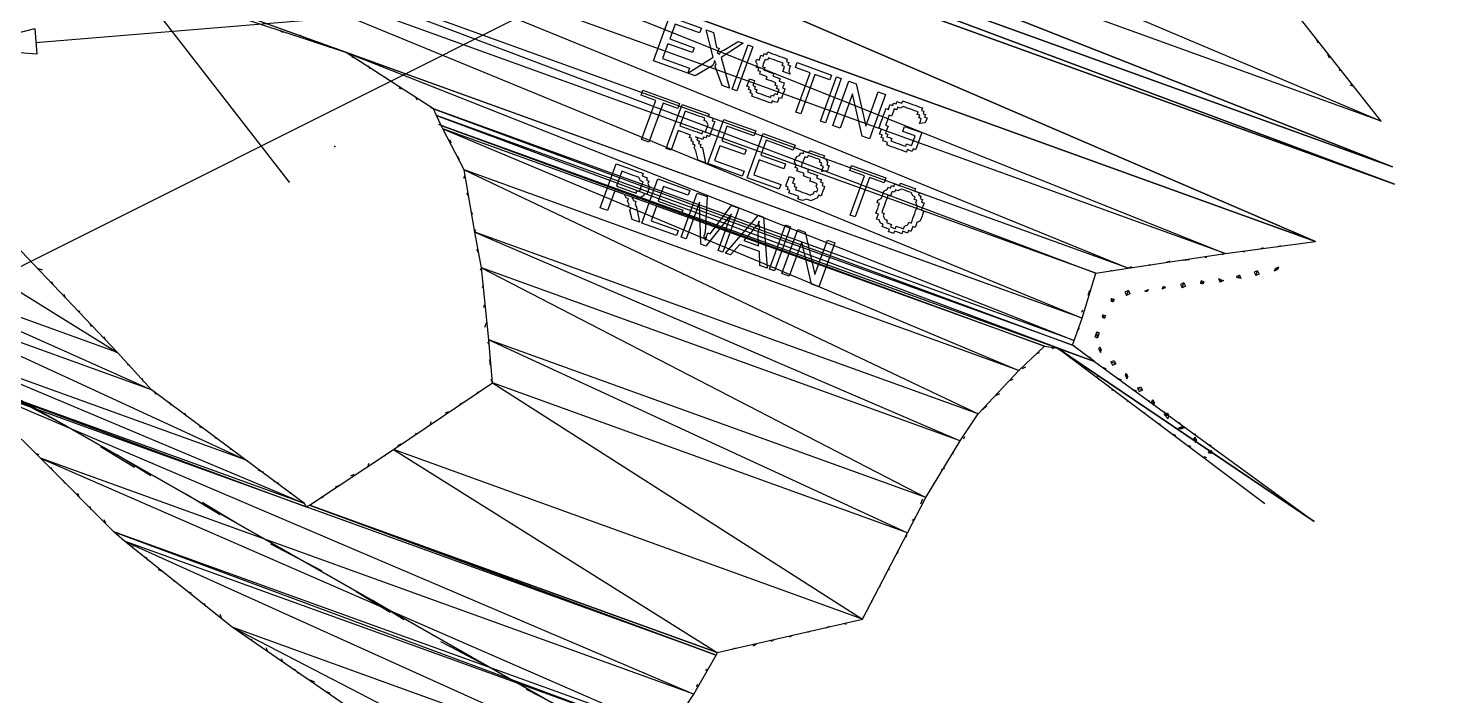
# Model space of a CAD drawing. Header units: feet. Extents: x 2484883 to 2491360, y 414166 to 419420.
# Drawn here: x 2488618 to 2489227, y 414949 to 415239 of the extents above; entities that cross this region are included whole.
import ezdxf

# ---------------------------------------------------------------- set-up
doc = ezdxf.new("R2010")
doc.units = ezdxf.units.FT
for name, color, linetype in [('SANITARY_ALIGN', 1, 'Continuous'), ('SANITARY_OFFSET', 6, 'Continuous'), ('SITE_BASE', 8, 'Continuous'), ('WETLAND_EXPANSION', 1, 'Continuous'), ('WETLANDS', 5, 'Continuous')]:
    doc.layers.add(name, color=color, linetype=linetype)

msp = doc.modelspace()

# ---------------------------------------------------------------- linework, layer by layer
at = {"layer": 'SANITARY_ALIGN'}
msp.add_lwpolyline([(2488731.57, 415172.23), (2488612.21, 415326.01), (2488522.51, 415693.97), (2488600.4, 415850.52), (2488700.7, 416052.09), (2488982.73, 416232.99), (2489221, 416281.1), (2489387.17, 416420.77), (2489460.45, 416574.9), (2489463.61, 416788.53), (2489660.63, 416805.28), (2489897.11, 416805.23)], dxfattribs=at)
msp.add_point((2488731.57, 415172.23, 825.13), dxfattribs=at)
at = {"layer": 'SANITARY_OFFSET'}
msp.add_point((2488751.32, 415187.55), dxfattribs=at)
at = {"layer": 'SITE_BASE'}
for p, q in [((2488729.05, 415237.02), (2488727.99, 415237.41)), ((2488737.95, 415235.01), (2488735.82, 415235.78)), ((2489176.59, 415233.98), (2489177.27, 415232.53)), ((2488745.39, 415232.32), (2488744.33, 415232.7)), ((2488752.84, 415229.62), (2488751.78, 415230.01)), ((2489181.43, 415227.41), (2489182.11, 415225.97)), ((2488759.9, 415225.87), (2488758.84, 415226.25)), ((2488766.58, 415221.05), (2488765.9, 415222.5)), ((2488773.64, 415217.29), (2488772.58, 415217.68)), ((2489186.27, 415220.85), (2489187.34, 415220.47)), ((2488780.32, 415212.47), (2488779.25, 415212.86)), ((2488786.99, 415207.65), (2488786.31, 415209.1)), ((2489191.12, 415214.29), (2489192.18, 415213.9)), ((2488794.06, 415203.9), (2488792.99, 415204.28)), ((2488797.45, 415196.66), (2488796.39, 415197.04)), ((2488801.91, 415189.03), (2488801.23, 415190.48)), ((2488805.31, 415181.79), (2488804.63, 415183.24)), ((2488807.25, 415173.87), (2488807.64, 415174.93)), ((2488809.2, 415165.95), (2488808.52, 415167.39)), ((2488811.15, 415158.03), (2488810.47, 415159.47)), ((2488812.03, 415150.49), (2488812.42, 415151.55)), ((2488813.59, 415141.51), (2488812.91, 415142.95)), ((2489145.64, 415141.73), (2489144.57, 415142.11)), ((2489153.56, 415143.68), (2489152.11, 415143)), ((2489161.09, 415144.56), (2489159.65, 415143.88)), ((2489105.06, 415135.95), (2489104, 415136.34)), ((2489112.98, 415137.9), (2489111.53, 415137.22)), ((2489121.58, 415138.4), (2489119.07, 415138.1)), ((2489129.12, 415139.28), (2489128.05, 415139.67)), ((2489137.04, 415141.23), (2489135.59, 415140.55)), ((2488622.36, 415134.87), (2488624.49, 415134.1)), ((2488814.48, 415133.97), (2488814.86, 415135.03)), ((2489081, 415132.62), (2489080.62, 415131.56)), ((2489088.54, 415133.51), (2489087.48, 415133.89)), ((2489096.46, 415135.45), (2489095.01, 415134.77)), ((2488628.65, 415128.99), (2488629.33, 415127.54)), ((2488815.36, 415126.43), (2488815.75, 415127.5)), ((2489078.31, 415125.18), (2489077.54, 415123.05)), ((2488633.88, 415123.49), (2488634.56, 415122.04)), ((2488815.86, 415117.83), (2488816.24, 415118.9)), ((2488639.79, 415116.54), (2488640.85, 415116.16)), ((2489075.24, 415116.67), (2489074.85, 415115.6)), ((2488645.02, 415111.05), (2488645.7, 415109.6)), ((2488816.36, 415109.23), (2488817.13, 415111.36)), ((2489073.61, 415108.84), (2489073.22, 415107.77)), ((2488651.31, 415105.16), (2488651.99, 415103.71)), ((2488818.31, 415101.31), (2488817.63, 415102.76)), ((2489063.38, 415100.51), (2489061.93, 415099.83)), ((2489070.91, 415101.39), (2489071.98, 415101.01)), ((2488656.15, 415098.6), (2488657.22, 415098.21)), ((2488818.81, 415092.71), (2488818.51, 415095.23)), ((2489056.52, 415098.17), (2489055.07, 415097.5)), ((2489070.06, 415095.69), (2489069.38, 415097.14)), ((2489077.59, 415096.57), (2489078.66, 415096.19)), ((2488661.38, 415093.1), (2488662.45, 415092.72)), ((2489050.64, 415091.88), (2489049.19, 415091.2)), ((2489076.73, 415090.87), (2489074.99, 415092.7)), ((2489082.35, 415086.43), (2489081.67, 415087.88)), ((2489084.27, 415091.75), (2489085.33, 415091.37)), ((2489089.88, 415087.32), (2489092.01, 415086.55)), ((2488667.67, 415087.22), (2488668.35, 415085.77)), ((2488672.9, 415081.72), (2488673.58, 415080.27)), ((2488813.13, 415080.33), (2488813.51, 415081.4)), ((2488819.69, 415085.18), (2488819.01, 415086.63)), ((2489045.14, 415086.65), (2489043.69, 415085.97)), ((2489089.02, 415081.61), (2489087.96, 415082)), ((2489096.56, 415082.5), (2489098.69, 415081.73)), ((2488612.7, 415078.23), (2488627.89, 415070.33)), ((2488679.58, 415076.9), (2488680.26, 415075.45)), ((2488805.5, 415075.87), (2488806.95, 415076.55)), ((2489033.76, 415075.13), (2489031.93, 415073.39)), ((2489039.26, 415080.36), (2489037.81, 415079.68)), ((2489095.7, 415076.79), (2489094.64, 415077.18)), ((2489103.24, 415077.68), (2489104.3, 415077.29)), ((2488634.95, 415066.57), (2488619.77, 415074.47)), ((2488686.26, 415072.08), (2488686.94, 415070.63)), ((2488799.32, 415072.09), (2488800.77, 415072.77)), ((2489102.38, 415071.97), (2489101.31, 415072.36)), ((2489109.91, 415072.86), (2489110.98, 415072.47)), ((2488692.55, 415066.2), (2488693.61, 415065.81)), ((2488786.2, 415062.41), (2488786.58, 415063.47)), ((2488792.76, 415067.25), (2488793.14, 415068.31)), ((2489027.87, 415068.84), (2489027.49, 415067.78)), ((2489109.05, 415067.15), (2489107.99, 415067.54)), ((2489116.59, 415068.04), (2489117.65, 415067.65)), ((2489123.27, 415063.22), (2489124.33, 415062.83)), ((2488649.75, 415057.61), (2488664.56, 415048.65)), ((2488699.23, 415061.38), (2488700.29, 415060.99)), ((2488778.57, 415057.95), (2488780.02, 415058.63)), ((2489024.12, 415061.78), (2489023.73, 415060.72)), ((2489115.73, 415062.33), (2489114.67, 415062.72)), ((2489122.41, 415057.51), (2489121.34, 415057.9)), ((2489129.94, 415058.4), (2489131.01, 415058.01)), ((2488623.19, 415053.99), (2488622.12, 415054.37)), ((2488671.62, 415044.9), (2488656.82, 415053.86)), ((2488705.9, 415056.56), (2488706.97, 415056.17)), ((2488712.58, 415051.74), (2488713.64, 415051.35)), ((2488772.01, 415053.1), (2488773.46, 415053.78)), ((2489019.3, 415055.1), (2489018.91, 415054.04)), ((2489129.08, 415052.7), (2489128.02, 415053.08)), ((2488629.09, 415047.04), (2488628.41, 415048.49)), ((2488718.19, 415047.3), (2488720.32, 415046.53)), ((2488758.2, 415044.86), (2488759.65, 415045.54)), ((2488765.83, 415049.32), (2488766.22, 415050.39)), ((2489015.54, 415048.04), (2489014.09, 415047.36)), ((2488634.32, 415041.54), (2488633.64, 415042.99)), ((2488724.87, 415042.48), (2488727, 415041.71)), ((2488751.64, 415040.02), (2488753.09, 415040.7)), ((2489010.72, 415041.36), (2489010.34, 415040.3)), ((2488640.61, 415035.66), (2488639.94, 415037.11)), ((2488686.8, 415037), (2488701.61, 415028.04)), ((2488708.67, 415024.29), (2488693.87, 415033.25)), ((2488731.55, 415037.66), (2488732.61, 415037.28)), ((2488738.22, 415032.84), (2488738.9, 415031.4)), ((2488745.08, 415035.18), (2488746.53, 415035.85)), ((2489005.9, 415034.69), (2489005.13, 415032.56)), ((2488645.84, 415030.16), (2488645.16, 415031.61)), ((2488652.14, 415024.28), (2488651.46, 415025.73)), ((2489002.83, 415026.18), (2489001.38, 415025.5)), ((2488657.36, 415018.78), (2488656.68, 415020.23)), ((2488664.04, 415013.96), (2488662.98, 415014.34)), ((2488723.47, 415015.33), (2488738.66, 415007.43)), ((2488999.07, 415019.12), (2488998.69, 415018.05)), ((2488670.33, 415008.08), (2488669.65, 415009.53)), ((2488745.72, 415003.67), (2488730.53, 415011.57)), ((2488995.32, 415012.06), (2488994.93, 415010.99)), ((2488677.01, 415003.26), (2488674.88, 415004.03)), ((2488991.56, 415004.99), (2488991.18, 415003.93)), ((2488682.62, 414998.82), (2488681.56, 414999.21)), ((2488987.8, 414997.93), (2488987.42, 414996.87)), ((2488689.3, 414994), (2488688.24, 414994.39)), ((2488760.52, 414994.71), (2488775.32, 414985.75)), ((2488781.32, 414982.38), (2488767.58, 414990.96)), ((2488984.05, 414990.87), (2488983.66, 414989.81)), ((2488695.59, 414988.12), (2488694.91, 414989.57)), ((2488702.27, 414983.3), (2488701.59, 414984.75)), ((2488708.95, 414978.48), (2488707.88, 414978.86)), ((2488965.51, 414979.53), (2488964.07, 414978.85)), ((2488973.05, 414980.41), (2488971.99, 414980.8)), ((2488980.29, 414983.81), (2488979.91, 414982.75)), ((2488715.62, 414973.66), (2488714.56, 414974.04)), ((2488797.18, 414973.04), (2488812.37, 414965.14)), ((2488933.83, 414971.74), (2488932.38, 414971.06)), ((2488941.75, 414973.69), (2488940.3, 414973.01)), ((2488949.67, 414975.64), (2488948.22, 414974.96)), ((2488957.59, 414977.58), (2488956.15, 414976.9)), ((2488722.3, 414968.84), (2488721.62, 414970.29)), ((2488818.37, 414961.77), (2488804.25, 414969.28)), ((2488916.93, 414968.23), (2488916.54, 414967.17)), ((2488924.85, 414970.18), (2488923.4, 414969.5)), ((2488728.98, 414964.02), (2488728.3, 414965.47)), ((2488735.65, 414959.2), (2488733.91, 414961.03)), ((2488913.17, 414961.17), (2488911.72, 414960.49)), ((2488742.71, 414955.45), (2488740.59, 414956.21)), ((2488908.35, 414954.49), (2488907.97, 414953.43)), ((2488749.39, 414950.63), (2488747.26, 414951.4)), ((2488834.23, 414952.42), (2488849.42, 414944.53))]:
    msp.add_line(p, q, dxfattribs=at)
for points in [[(2488621.6, 415232.57), (2488846.06, 415251.25), (2488569.93, 415112.94)], [(2488889.4, 415224.75), (2488896.32, 415243.9), (2488910.15, 415238.9), (2488909.38, 415236.77), (2488898.74, 415240.62), (2488896.43, 415234.24), (2488907.07, 415230.39), (2488906.3, 415228.26), (2488895.67, 415232.11), (2488893.36, 415225.73), (2488905.06, 415221.5), (2488904.29, 415219.37), (2488889.4, 415224.75)], [(2488622.19, 415227.55), (2488588.27, 415230.19), (2488621.4, 415238.66), (2488622.19, 415227.55)], [(2488904.29, 415219.37), (2488915.2, 415226.25), (2488912.28, 415238.13), (2488915.47, 415236.98), (2488916.74, 415230.5), (2488917.8, 415230.12), (2488917.41, 415229.06), (2488917.03, 415227.99), (2488918.09, 415227.61), (2488918.48, 415228.67), (2488919.93, 415229.35), (2488926.1, 415233.13), (2488928.23, 415232.36), (2488918.77, 415226.16), (2488922.37, 415212.83), (2488919.18, 415213.98), (2488916.17, 415222.29), (2488916.56, 415223.35), (2488915.88, 415224.8), (2488915.49, 415223.74), (2488915.11, 415222.67), (2488907.48, 415218.21), (2488904.29, 415219.37)], [(2488923.44, 415212.45), (2488930.36, 415231.59), (2488932.49, 415230.82), (2488925.56, 415211.68), (2488923.44, 415212.45)], [(2488931.06, 415216.9), (2488933.19, 415216.14), (2488932.81, 415215.07), (2488932.42, 415214.01), (2488933.48, 415213.62), (2488933.1, 415212.56), (2488934.16, 415212.17), (2488933.78, 415211.11), (2488934.84, 415210.73), (2488935.91, 415210.34), (2488936.97, 415209.96), (2488938.03, 415209.57), (2488939.1, 415209.19), (2488940.16, 415208.8), (2488940.55, 415209.87), (2488941.61, 415209.48), (2488941.99, 415210.55), (2488943.06, 415210.16), (2488943.44, 415211.23), (2488943.83, 415212.29), (2488942.76, 415212.67), (2488943.15, 415213.74), (2488942.08, 415214.12), (2488942.47, 415215.19), (2488941.41, 415215.57), (2488940.34, 415215.95), (2488939.28, 415216.34), (2488938.21, 415216.72), (2488938.6, 415217.79), (2488937.54, 415218.17), (2488936.47, 415218.56), (2488935.41, 415218.94), (2488935.79, 415220.01), (2488934.73, 415220.39), (2488935.11, 415221.45), (2488934.05, 415221.84), (2488934.43, 415222.9), (2488933.75, 415224.35), (2488934.14, 415225.41), (2488935.2, 415225.03), (2488935.59, 415226.09), (2488935.97, 415227.16), (2488937.04, 415226.77), (2488937.42, 415227.84), (2488938.48, 415227.45), (2488938.87, 415228.52), (2488939.93, 415228.13), (2488941, 415227.75), (2488942.06, 415227.36), (2488943.12, 415226.98), (2488944.19, 415226.59), (2488945.25, 415226.21), (2488946.32, 415225.82), (2488947.38, 415225.44), (2488946.99, 415224.37), (2488948.06, 415223.99), (2488947.67, 415222.93), (2488948.74, 415222.54), (2488948.35, 415221.48), (2488947.97, 415220.41), (2488948.65, 415218.97), (2488945.46, 415220.12), (2488945.84, 415221.18), (2488946.22, 415222.25), (2488945.16, 415222.63), (2488945.55, 415223.7), (2488944.48, 415224.08), (2488943.42, 415224.46), (2488942.35, 415224.85), (2488941.29, 415225.23), (2488940.23, 415225.62), (2488939.16, 415226), (2488938.78, 415224.94), (2488937.72, 415225.32), (2488937.33, 415224.26), (2488936.95, 415223.2), (2488936.56, 415222.13), (2488937.63, 415221.75), (2488937.24, 415220.68), (2488938.3, 415220.3), (2488939.37, 415219.92), (2488940.43, 415219.53), (2488941.5, 415219.15), (2488941.11, 415218.08), (2488942.17, 415217.7), (2488943.24, 415217.31), (2488944.3, 415216.93), (2488943.92, 415215.87), (2488944.98, 415215.48), (2488946.04, 415215.1), (2488945.66, 415214.03), (2488945.28, 415212.97), (2488946.34, 415212.58), (2488945.95, 415211.52), (2488945.57, 415210.46), (2488945.19, 415209.39), (2488944.8, 415208.33), (2488943.74, 415208.71), (2488943.35, 415207.65), (2488942.97, 415206.59), (2488941.9, 415206.97), (2488940.84, 415207.36), (2488940.46, 415206.29), (2488939.39, 415206.68), (2488938.33, 415207.06), (2488937.26, 415207.45), (2488936.2, 415207.83), (2488935.14, 415208.21), (2488934.07, 415208.6), (2488933.01, 415208.98), (2488931.95, 415209.37), (2488932.33, 415210.43), (2488931.27, 415210.82), (2488931.65, 415211.88), (2488930.59, 415212.26), (2488930.97, 415213.33), (2488929.91, 415213.71), (2488930.29, 415214.78), (2488930.68, 415215.84), (2488931.06, 415216.9)], [(2488951.09, 415202.45), (2488957.25, 415219.47), (2488950.86, 415221.77), (2488951.63, 415223.9), (2488966.53, 415218.52), (2488965.76, 415216.39), (2488959.37, 415218.7), (2488953.22, 415201.68), (2488951.09, 415202.45)], [(2488961.73, 415198.6), (2488968.65, 415217.75), (2488970.78, 415216.98), (2488963.86, 415197.83), (2488961.73, 415198.6)], [(2488967.05, 415196.68), (2488973.97, 415215.82), (2488977.16, 415214.67), (2488981.35, 415196.32), (2488986.74, 415211.21), (2488989.93, 415210.05), (2488983, 415190.91), (2488979.81, 415192.06), (2488975.62, 415210.41), (2488970.24, 415195.52), (2488967.05, 415196.68)], [(2488884.24, 415190.53), (2488890.4, 415207.55), (2488884.01, 415209.86), (2488884.78, 415211.99), (2488900.74, 415206.22), (2488899.97, 415204.09), (2488893.59, 415206.4), (2488887.43, 415189.38), (2488884.24, 415190.53)], [(2488894.88, 415186.69), (2488901.8, 415205.83), (2488910.31, 415202.76), (2488911.38, 415202.37), (2488912.44, 415201.99), (2488913.5, 415201.6), (2488913.12, 415200.54), (2488914.18, 415200.16), (2488915.25, 415199.77), (2488914.86, 415198.71), (2488915.92, 415198.32), (2488915.54, 415197.26), (2488915.16, 415196.2), (2488914.77, 415195.13), (2488914.39, 415194.07), (2488914, 415193), (2488913.62, 415191.94), (2488912.55, 415192.32), (2488912.17, 415191.26), (2488911.11, 415191.65), (2488910.72, 415190.58), (2488909.66, 415190.97), (2488908.59, 415191.35), (2488907.53, 415191.74), (2488908.59, 415191.35), (2488908.21, 415190.29), (2488909.27, 415189.9), (2488908.89, 415188.84), (2488909.95, 415188.45), (2488909.57, 415187.39), (2488910.63, 415187.01), (2488911.9, 415180.53), (2488908.71, 415181.69), (2488907.73, 415185.65), (2488907.05, 415187.1), (2488907.44, 415188.16), (2488906.38, 415188.54), (2488906.76, 415189.61), (2488905.7, 415189.99), (2488906.08, 415191.06), (2488905.02, 415191.44), (2488905.4, 415192.5), (2488904.34, 415192.89), (2488903.27, 415193.27), (2488900.08, 415194.43), (2488897.01, 415185.92), (2488894.88, 415186.69)], [(2488997.4, 415194.12), (2488998.17, 415196.25), (2489005.61, 415193.56), (2489003.3, 415187.18), (2489002.92, 415186.11), (2489001.86, 415186.5), (2489001.47, 415185.43), (2489000.41, 415185.82), (2488999.34, 415186.2), (2488998.96, 415185.14), (2488997.9, 415185.52), (2488996.83, 415185.91), (2488995.77, 415186.29), (2488994.71, 415186.68), (2488993.64, 415187.06), (2488992.58, 415187.45), (2488991.51, 415187.83), (2488990.45, 415188.22), (2488990.83, 415189.28), (2488989.77, 415189.66), (2488988.71, 415190.05), (2488989.09, 415191.11), (2488988.03, 415191.5), (2488988.41, 415192.56), (2488987.35, 415192.94), (2488987.73, 415194.01), (2488988.12, 415195.07), (2488987.06, 415195.46), (2488987.44, 415196.52), (2488987.82, 415197.58), (2488988.21, 415198.65), (2488988.59, 415199.71), (2488988.98, 415200.78), (2488989.36, 415201.84), (2488989.75, 415202.9), (2488990.13, 415203.97), (2488991.2, 415203.58), (2488991.58, 415204.65), (2488991.96, 415205.71), (2488993.03, 415205.32), (2488993.41, 415206.39), (2488994.48, 415206), (2488994.86, 415207.07), (2488995.92, 415206.68), (2488996.99, 415206.3), (2488997.37, 415207.36), (2488998.44, 415206.98), (2488999.5, 415206.59), (2489000.56, 415206.21), (2489001.63, 415205.82), (2489002.69, 415205.44), (2489003.76, 415205.05), (2489004.82, 415204.67), (2489005.88, 415204.29), (2489005.5, 415203.22), (2489006.56, 415202.84), (2489006.18, 415201.77), (2489007.24, 415201.39), (2489006.86, 415200.33), (2489007.92, 415199.94), (2489007.54, 415198.88), (2489007.15, 415197.81), (2489004.64, 415197.52), (2489005.02, 415198.58), (2489005.41, 415199.65), (2489004.34, 415200.03), (2489004.73, 415201.09), (2489003.67, 415201.48), (2489004.05, 415202.54), (2489002.99, 415202.93), (2489001.92, 415203.31), (2489000.86, 415203.7), (2488999.8, 415204.08), (2488998.73, 415204.47), (2488997.67, 415204.85), (2488996.22, 415204.17), (2488995.16, 415204.56), (2488994.77, 415203.49), (2488993.71, 415203.88), (2488993.32, 415202.81), (2488992.94, 415201.75), (2488992.55, 415200.69), (2488991.49, 415201.07), (2488991.11, 415200.01), (2488990.72, 415198.94), (2488990.34, 415197.88), (2488989.95, 415196.82), (2488991.02, 415196.43), (2488990.63, 415195.37), (2488990.25, 415194.3), (2488989.86, 415193.24), (2488990.93, 415192.86), (2488990.54, 415191.79), (2488991.6, 415191.41), (2488992.67, 415191.02), (2488992.28, 415189.96), (2488993.35, 415189.57), (2488994.41, 415189.19), (2488995.47, 415188.8), (2488996.54, 415188.42), (2488997.6, 415188.04), (2488998.67, 415187.65), (2488999.05, 415188.71), (2489000.11, 415188.33), (2489001.18, 415187.95), (2489001.56, 415189.01), (2489002.72, 415192.2), (2488997.4, 415194.12)], [(2488900.85, 415196.56), (2488907.23, 415194.25), (2488908.3, 415193.86), (2488909.36, 415193.48), (2488910.43, 415193.09), (2488910.81, 415194.16), (2488911.87, 415193.77), (2488912.26, 415194.84), (2488912.64, 415195.9), (2488913.03, 415196.96), (2488912.35, 415198.41), (2488911.29, 415198.8), (2488911.67, 415199.86), (2488910.61, 415200.25), (2488909.54, 415200.63), (2488903.16, 415202.94), (2488900.85, 415196.56)], [(2488912.96, 415180.15), (2488919.88, 415199.3), (2488933.71, 415194.3), (2488932.94, 415192.17), (2488921.24, 415196.4), (2488918.94, 415190.02), (2488929.57, 415186.17), (2488928.8, 415184.04), (2488918.17, 415187.89), (2488915.86, 415181.51), (2488928.62, 415176.89), (2488927.85, 415174.76), (2488912.96, 415180.15)], [(2488929.98, 415174), (2488936.9, 415193.14), (2488950.73, 415188.14), (2488949.96, 415186.02), (2488938.26, 415190.25), (2488935.96, 415183.86), (2488946.59, 415180.02), (2488945.82, 415177.89), (2488935.19, 415181.74), (2488932.88, 415175.35), (2488944.58, 415171.12), (2488943.81, 415169), (2488929.98, 415174)], [(2488948.24, 415174.61), (2488950.37, 415173.84), (2488949.99, 415172.78), (2488949.6, 415171.71), (2488950.67, 415171.33), (2488950.28, 415170.26), (2488951.35, 415169.88), (2488950.96, 415168.82), (2488952.03, 415168.43), (2488953.09, 415168.05), (2488954.15, 415167.66), (2488955.22, 415167.28), (2488956.28, 415166.89), (2488957.34, 415166.51), (2488958.79, 415167.19), (2488959.18, 415168.25), (2488960.24, 415167.87), (2488960.62, 415168.93), (2488959.95, 415170.38), (2488960.33, 415171.44), (2488959.27, 415171.83), (2488958.2, 415172.21), (2488957.14, 415172.6), (2488957.52, 415173.66), (2488956.46, 415174.04), (2488955.4, 415174.43), (2488954.33, 415174.81), (2488954.72, 415175.88), (2488953.65, 415176.26), (2488952.59, 415176.65), (2488951.53, 415177.03), (2488951.91, 415178.09), (2488950.85, 415178.48), (2488951.23, 415179.54), (2488950.55, 415180.99), (2488950.94, 415182.05), (2488951.32, 415183.12), (2488952.77, 415183.8), (2488953.15, 415184.86), (2488954.22, 415184.48), (2488954.6, 415185.54), (2488955.67, 415185.16), (2488956.73, 415184.77), (2488957.12, 415185.84), (2488958.18, 415185.45), (2488959.24, 415185.07), (2488960.31, 415184.68), (2488961.37, 415184.3), (2488962.43, 415183.91), (2488963.5, 415183.53), (2488963.11, 415182.46), (2488964.18, 415182.08), (2488964.86, 415180.63), (2488964.47, 415179.57), (2488965.53, 415179.18), (2488965.15, 415178.12), (2488964.77, 415177.06), (2488962.25, 415176.76), (2488962.64, 415177.82), (2488963.02, 415178.89), (2488961.96, 415179.27), (2488962.34, 415180.34), (2488961.28, 415180.72), (2488961.66, 415181.78), (2488960.6, 415182.17), (2488959.54, 415182.55), (2488958.47, 415182.94), (2488957.41, 415183.32), (2488956.35, 415183.71), (2488955.96, 415182.64), (2488954.9, 415183.03), (2488954.51, 415181.97), (2488954.13, 415180.9), (2488953.74, 415179.84), (2488953.36, 415178.77), (2488954.42, 415178.39), (2488955.49, 415178), (2488956.55, 415177.62), (2488956.17, 415176.56), (2488957.23, 415176.17), (2488958.29, 415175.79), (2488959.36, 415175.4), (2488960.42, 415175.02), (2488960.04, 415173.95), (2488961.1, 415173.57), (2488962.16, 415173.19), (2488961.78, 415172.12), (2488962.84, 415171.74), (2488962.46, 415170.67), (2488963.52, 415170.29), (2488963.14, 415169.22), (2488962.75, 415168.16), (2488962.37, 415167.1), (2488961.98, 415166.03), (2488960.92, 415166.42), (2488960.53, 415165.35), (2488959.09, 415164.68), (2488957.64, 415164), (2488956.57, 415164.38), (2488955.51, 415164.77), (2488954.06, 415164.09), (2488953, 415164.47), (2488951.94, 415164.86), (2488952.32, 415165.92), (2488951.26, 415166.3), (2488950.19, 415166.69), (2488949.13, 415167.07), (2488948.06, 415167.46), (2488948.45, 415168.52), (2488947.39, 415168.91), (2488947.77, 415169.97), (2488946.71, 415170.35), (2488947.09, 415171.42), (2488947.48, 415172.48), (2488947.86, 415173.55), (2488948.24, 415174.61)], [(2488866.32, 415160.93), (2488873.24, 415180.08), (2488881.75, 415177), (2488882.82, 415176.62), (2488883.88, 415176.23), (2488884.95, 415175.85), (2488884.56, 415174.78), (2488885.62, 415174.4), (2488886.69, 415174.01), (2488886.3, 415172.95), (2488887.37, 415172.56), (2488886.98, 415171.5), (2488887.66, 415170.05), (2488887.28, 415168.99), (2488886.89, 415167.92), (2488886.51, 415166.86), (2488885.44, 415167.25), (2488885.06, 415166.18), (2488883.61, 415165.5), (2488882.55, 415165.89), (2488882.16, 415164.82), (2488881.1, 415165.21), (2488880.04, 415165.59), (2488880.72, 415164.14), (2488881.78, 415163.76), (2488881.39, 415162.7), (2488882.07, 415161.25), (2488883.34, 415154.78), (2488880.15, 415155.93), (2488879.18, 415159.89), (2488879.56, 415160.95), (2488878.5, 415161.34), (2488878.88, 415162.4), (2488878.2, 415163.85), (2488878.59, 415164.91), (2488877.52, 415165.3), (2488876.84, 415166.75), (2488875.78, 415167.13), (2488872.59, 415168.29), (2488869.51, 415159.78), (2488866.32, 415160.93)], [(2488974.66, 415157.84), (2488980.81, 415174.86), (2488974.43, 415177.17), (2488975.2, 415179.3), (2488990.09, 415173.91), (2488989.32, 415171.79), (2488982.94, 415174.09), (2488976.79, 415157.07), (2488974.66, 415157.84)], [(2488873.36, 415170.41), (2488878.68, 415168.49), (2488879.74, 415168.11), (2488880.81, 415167.72), (2488881.87, 415167.34), (2488882.25, 415168.4), (2488883.32, 415168.02), (2488883.7, 415169.08), (2488884.09, 415170.14), (2488884.47, 415171.21), (2488884.86, 415172.27), (2488883.79, 415172.65), (2488883.11, 415174.1), (2488882.05, 415174.49), (2488880.99, 415174.87), (2488875.67, 415176.8), (2488873.36, 415170.41)], [(2488884.4, 415154.39), (2488891.33, 415173.54), (2488905.16, 415168.54), (2488904.39, 415166.41), (2488893.75, 415170.26), (2488891.44, 415163.87), (2488902.08, 415160.03), (2488901.31, 415157.9), (2488890.67, 415161.75), (2488888.37, 415155.37), (2488900.07, 415151.13), (2488899.3, 415149.01), (2488884.4, 415154.39)], [(2488901.42, 415148.24), (2488908.35, 415167.38), (2488912.6, 415165.85), (2488911.86, 415150.48), (2488911.47, 415149.42), (2488911.09, 415148.35), (2488912.15, 415147.97), (2488911.77, 415146.9), (2488912.15, 415147.97), (2488912.54, 415149.03), (2488912.92, 415150.09), (2488913.98, 415149.71), (2488923.24, 415162), (2488926.43, 415160.85), (2488919.51, 415141.7), (2488917.38, 415142.47), (2488923.15, 415158.42), (2488912.06, 415144.39), (2488909.93, 415145.16), (2488909.32, 415163.42), (2488903.55, 415147.47), (2488901.42, 415148.24)], [(2488986.24, 415163.28), (2488986.63, 415164.34), (2488988.08, 415165.02), (2488988.46, 415166.08), (2488988.85, 415167.15), (2488989.23, 415168.21), (2488990.68, 415168.89), (2488991.06, 415169.95), (2488992.13, 415169.57), (2488992.51, 415170.63), (2488993.58, 415170.25), (2488993.96, 415171.31), (2488995.02, 415170.93), (2488996.09, 415170.54), (2488996.47, 415171.6), (2488997.54, 415171.22), (2488998.6, 415170.84), (2488999.66, 415170.45), (2489000.73, 415170.07), (2489001.79, 415169.68), (2489002.85, 415169.3), (2489002.47, 415168.23), (2489003.53, 415167.85), (2489004.6, 415167.46), (2489004.21, 415166.4), (2489005.28, 415166.02), (2489004.89, 415164.95), (2489005.96, 415164.57), (2489005.57, 415163.5), (2489006.63, 415163.12), (2489006.25, 415162.06), (2489005.87, 415160.99), (2489005.48, 415159.93), (2489006.54, 415159.54), (2489006.16, 415158.48), (2489005.78, 415157.42), (2489005.39, 415156.35), (2489005.01, 415155.29), (2489003.56, 415154.61), (2489003.17, 415153.55), (2489002.79, 415152.48), (2489001.73, 415152.87), (2489001.34, 415151.8), (2489000.96, 415150.74), (2488999.89, 415151.12), (2488999.51, 415150.06), (2488998.44, 415150.45), (2488997.38, 415150.83), (2488997, 415149.77), (2488995.93, 415150.15), (2488994.87, 415150.54), (2488993.8, 415150.92), (2488993.42, 415149.86), (2488992.36, 415150.24), (2488991.29, 415150.63), (2488991.68, 415151.69), (2488990.61, 415152.07), (2488989.55, 415152.46), (2488988.49, 415152.84), (2488988.87, 415153.91), (2488987.81, 415154.29), (2488987.13, 415155.74), (2488986.06, 415156.12), (2488986.45, 415157.19), (2488986.83, 415158.25), (2488985.77, 415158.64), (2488986.15, 415159.7), (2488986.54, 415160.76), (2488986.92, 415161.83), (2488987.31, 415162.89), (2488986.24, 415163.28)], [(2488989.44, 415162.12), (2488989.05, 415161.06), (2488988.67, 415159.99), (2488988.28, 415158.93), (2488989.35, 415158.55), (2488988.96, 415157.48), (2488989.64, 415156.03), (2488990.7, 415155.65), (2488990.32, 415154.59), (2488991.38, 415154.2), (2488992.45, 415153.82), (2488992.06, 415152.75), (2488993.13, 415152.37), (2488994.19, 415151.98), (2488994.57, 415153.05), (2488995.64, 415152.66), (2488996.7, 415152.28), (2488997.76, 415151.89), (2488998.15, 415152.96), (2488999.6, 415153.64), (2488999.98, 415154.7), (2489001.05, 415154.32), (2489001.43, 415155.38), (2489001.82, 415156.44), (2489002.2, 415157.51), (2489002.58, 415158.57), (2489002.97, 415159.63), (2489003.35, 415160.7), (2489003.74, 415161.76), (2489003.06, 415163.21), (2489003.44, 415164.27), (2489002.38, 415164.66), (2489002.76, 415165.72), (2489001.7, 415166.11), (2489001.02, 415167.55), (2488999.96, 415167.94), (2488998.89, 415168.32), (2488997.83, 415168.71), (2488996.77, 415169.09), (2488995.32, 415168.41), (2488994.26, 415168.8), (2488993.87, 415167.73), (2488992.81, 415168.12), (2488992.42, 415167.06), (2488992.04, 415165.99), (2488990.97, 415166.38), (2488990.59, 415165.31), (2488990.2, 415164.25), (2488989.82, 415163.19), (2488989.44, 415162.12)], [(2487993.6, 414946.05), (2488207.85, 415156.05), (2488541.12, 415119.75), (2489142.54, 414777.21), (2489044.83, 414832.98), (2488541.12, 415119.75), (2488207.85, 415156.05), (2487993.6, 414946.05), (2487999.1, 414951.28)], [(2488920.57, 415141.31), (2488934.94, 415157.77), (2488937.07, 415157), (2488938.65, 415134.78), (2488935.46, 415135.93), (2488935.26, 415142.02), (2488926.75, 415145.1), (2488922.7, 415140.55), (2488920.57, 415141.31)], [(2488928.58, 415146.84), (2488934.96, 415144.53), (2488934.76, 415150.62), (2488935.14, 415151.68), (2488935.53, 415152.75), (2488934.85, 415154.19), (2488935.23, 415155.26), (2488934.85, 415154.19), (2488934.47, 415153.13), (2488933.02, 415152.45), (2488932.63, 415151.39), (2488928.58, 415146.84)], [(2488939.72, 415134.39), (2488946.64, 415153.54), (2488948.77, 415152.77), (2488941.85, 415133.62), (2488939.72, 415134.39)], [(2488945.04, 415132.47), (2488951.96, 415151.62), (2488955.15, 415150.46), (2488959.34, 415132.11), (2488964.72, 415147), (2488967.92, 415145.85), (2488960.99, 415126.7), (2488957.8, 415127.85), (2488953.61, 415146.21), (2488948.23, 415131.32), (2488945.04, 415132.47)]]:
    msp.add_lwpolyline(points, dxfattribs=at)
at = {"layer": 'WETLAND_EXPANSION'}
for points in [[(2489134.26, 415130.21), (2489134.94, 415128.76), (2489135.32, 415129.82), (2489134.26, 415130.21)], [(2489141.79, 415131.09), (2489142.86, 415130.71), (2489143.24, 415131.77), (2489141.79, 415131.09)], [(2489142.86, 415130.71), (2489143.24, 415131.77), (2489143.92, 415130.32), (2489142.86, 415130.71)], [(2489149.71, 415133.04), (2489150.39, 415131.59), (2489151.16, 415133.72), (2489149.71, 415133.04)], [(2489150.39, 415131.59), (2489151.16, 415133.72), (2489151.84, 415132.27), (2489150.39, 415131.59)], [(2489158.7, 415134.6), (2489158.31, 415133.54), (2489160.15, 415135.28), (2489158.7, 415134.6)], [(2489158.31, 415133.54), (2489160.15, 415135.28), (2489159.76, 415134.22), (2489158.31, 415133.54)], [(2489093.68, 415124.43), (2489094.36, 415122.98), (2489095.13, 415125.11), (2489093.68, 415124.43)], [(2489094.36, 415122.98), (2489095.13, 415125.11), (2489095.81, 415123.66), (2489094.36, 415122.98)], [(2489102.28, 415124.93), (2489103.73, 415125.61), (2489103.34, 415124.55), (2489102.28, 415124.93)], [(2489110.2, 415126.88), (2489109.81, 415125.81), (2489111.26, 415126.49), (2489110.2, 415126.88)], [(2489109.81, 415125.81), (2489111.26, 415126.49), (2489109.81, 415125.81)], [(2489117.74, 415127.76), (2489118.41, 415126.31), (2489119.18, 415128.44), (2489117.74, 415127.76)], [(2489118.41, 415126.31), (2489119.18, 415128.44), (2489119.86, 415126.99), (2489118.41, 415126.31)], [(2489126.72, 415129.32), (2489126.34, 415128.26), (2489127.78, 415128.94), (2489126.72, 415129.32)], [(2489126.34, 415128.26), (2489127.78, 415128.94), (2489127.4, 415127.88), (2489126.34, 415128.26)], [(2489134.94, 415128.76), (2489135.32, 415129.82), (2489136.38, 415129.44), (2489134.94, 415128.76)], [(2489087.5, 415120.65), (2489088.57, 415120.27), (2489087.89, 415121.71), (2489087.5, 415120.65)], [(2489088.57, 415120.27), (2489087.89, 415121.71), (2489088.95, 415121.33), (2489088.57, 415120.27)], [(2489083.75, 415113.59), (2489084.81, 415113.21), (2489084.13, 415114.65), (2489083.75, 415113.59)], [(2489084.81, 415113.21), (2489084.13, 415114.65), (2489085.19, 415114.27), (2489084.81, 415113.21)], [(2489080.67, 415105.08), (2489081.73, 415104.7), (2489081.44, 415107.21), (2489080.67, 415105.08)], [(2489081.73, 415104.7), (2489081.44, 415107.21), (2489082.5, 415106.82), (2489081.73, 415104.7)], [(2489083.39, 415099.29), (2489082.32, 415099.67), (2489082.71, 415100.74), (2489083.39, 415099.29)], [(2489083, 415098.22), (2489083.39, 415099.29), (2489082.32, 415099.67), (2489083, 415098.22)], [(2489089.68, 415093.4), (2489087.55, 415094.17), (2489089, 415094.85), (2489089.68, 415093.4)], [(2489088.23, 415092.72), (2489089.68, 415093.4), (2489087.55, 415094.17), (2489088.23, 415092.72)], [(2489094.91, 415087.9), (2489093.84, 415088.29), (2489094.23, 415089.35), (2489094.91, 415087.9)], [(2489094.52, 415086.84), (2489094.91, 415087.9), (2489093.84, 415088.29), (2489094.52, 415086.84)], [(2489101.2, 415082.02), (2489099.07, 415082.79), (2489100.52, 415083.47), (2489101.2, 415082.02)], [(2489099.75, 415081.34), (2489101.2, 415082.02), (2489099.07, 415082.79), (2489099.75, 415081.34)], [(2489106.43, 415076.52), (2489105.36, 415076.91), (2489105.75, 415077.97), (2489106.43, 415076.52)], [(2489106.04, 415075.46), (2489106.43, 415076.52), (2489105.36, 415076.91), (2489106.04, 415075.46)], [(2489112.72, 415070.64), (2489110.59, 415071.41), (2489112.04, 415072.09), (2489112.72, 415070.64)], [(2489112.33, 415069.58), (2489112.72, 415070.64), (2489110.59, 415071.41), (2489112.33, 415069.58)], [(2489119.4, 415065.82), (2489116.88, 415065.53), (2489118.33, 415066.2), (2489119.4, 415065.82)], [(2489117.95, 415065.14), (2489119.4, 415065.82), (2489116.88, 415065.53), (2489117.95, 415065.14)], [(2489124.62, 415060.32), (2489123.56, 415060.71), (2489123.94, 415061.77), (2489124.62, 415060.32)], [(2489124.24, 415059.26), (2489124.62, 415060.32), (2489123.56, 415060.71), (2489124.24, 415059.26)], [(2489130.92, 415054.44), (2489131.3, 415055.5), (2489130.92, 415054.44), (2489129.85, 415054.82), (2489131.3, 415055.5), (2489129.85, 415054.82), (2489130.24, 415055.89), (2489131.3, 415055.5)]]:
    msp.add_lwpolyline(points, dxfattribs=at)
at = {"layer": 'WETLANDS'}
for points in [[(2488659.12, 415429.49), (2489204.68, 415198.56), (2488648.35, 415399.71), (2488659.12, 415429.49)], [(2489167.58, 415245.65), (2488659.12, 415429.49), (2489204.68, 415198.56), (2489167.58, 415245.65)], [(2489204.68, 415198.56), (2488648.35, 415399.71), (2489209.54, 415178.76), (2488648.35, 415399.71), (2488642.59, 415383.75), (2489209.54, 415178.76), (2488642.59, 415383.75), (2489210.43, 415171.22), (2488642.59, 415383.75), (2488641.34, 415376.98), (2489210.43, 415171.22), (2488641.34, 415376.98), (2489176.17, 415146.33), (2488641.34, 415376.98), (2488634.74, 415342.09), (2489176.17, 415146.33), (2488634.74, 415342.09), (2489137.04, 415141.23), (2489176.17, 415146.33)], [(2488634.74, 415342.09), (2489137.04, 415141.23), (2488631.77, 415323.91), (2488634.74, 415342.09)], [(2489137.04, 415141.23), (2488631.77, 415323.91), (2489095.01, 415134.77), (2489137.04, 415141.23)], [(2488631.77, 415323.91), (2489095.01, 415134.77), (2488637.62, 415300.15), (2488631.77, 415323.91)], [(2489095.01, 415134.77), (2488637.62, 415300.15), (2489081, 415132.62), (2489095.01, 415134.77)], [(2488637.62, 415300.15), (2489081, 415132.62), (2488642.76, 415291.08), (2488637.62, 415300.15)], [(2489081, 415132.62), (2488642.76, 415291.08), (2489075.15, 415113.09), (2489081, 415132.62)], [(2488642.76, 415291.08), (2489075.15, 415113.09), (2488658.17, 415263.85), (2488642.76, 415291.08)], [(2488679.74, 415253.65), (2488660.59, 415260.57), (2488679.74, 415253.65), (2488660.59, 415260.57), (2488658.17, 415263.85), (2488679.74, 415253.65), (2488756.03, 415228.47), (2488658.17, 415263.85), (2488679.74, 415253.65)], [(2489075.15, 415113.09), (2488756.03, 415228.47), (2489071.68, 415103.52), (2489075.15, 415113.09)], [(2488756.03, 415228.47), (2489071.68, 415103.52), (2488794.06, 415203.9), (2488756.03, 415228.47)], [(2489071.68, 415103.52), (2488794.06, 415203.9), (2489070.91, 415101.39), (2489071.68, 415103.52)], [(2488794.06, 415203.9), (2489070.91, 415101.39), (2488795.41, 415201), (2488794.06, 415203.9)], [(2489070.91, 415101.39), (2488795.41, 415201), (2489080.4, 415094.35), (2489070.91, 415101.39)], [(2488795.41, 415201), (2489080.4, 415094.35), (2488797.45, 415196.66), (2488795.41, 415201)], [(2489154.34, 415032.74), (2489064.44, 415100.12), (2488797.45, 415196.66), (2489058.74, 415100.98), (2489064.44, 415100.12), (2489080.4, 415094.35), (2489175.62, 415025.05), (2489064.44, 415100.12), (2489175.62, 415025.05)], [(2488797.45, 415196.66), (2489058.74, 415100.98), (2488798.13, 415195.21), (2488797.45, 415196.66)], [(2489058.74, 415100.98), (2488798.13, 415195.21), (2489047.74, 415090.52), (2489058.74, 415100.98)], [(2488798.13, 415195.21), (2489047.74, 415090.52), (2488807.34, 415177.44), (2488798.13, 415195.21)], [(2489047.74, 415090.52), (2488807.34, 415177.44), (2489030.09, 415071.65), (2489047.74, 415090.52)], [(2488807.34, 415177.44), (2489030.09, 415071.65), (2488812.03, 415150.49), (2488807.34, 415177.44)], [(2488546.25, 415167.2), (2488657.22, 415098.21), (2488544.46, 415138.98), (2488546.25, 415167.2)], [(2488615.39, 415142.2), (2488546.25, 415167.2), (2488657.22, 415098.21), (2488615.39, 415142.2)], [(2489030.09, 415071.65), (2488812.03, 415150.49), (2489022.29, 415060.04), (2489030.09, 415071.65)], [(2488812.03, 415150.49), (2489022.29, 415060.04), (2488814.86, 415135.03), (2488812.03, 415150.49)], [(2488657.22, 415098.21), (2488544.46, 415138.98), (2488671.84, 415082.1), (2488657.22, 415098.21)], [(2488544.46, 415138.98), (2488671.84, 415082.1), (2488555.89, 415124.02), (2488544.46, 415138.98)], [(2489022.29, 415060.04), (2488814.86, 415135.03), (2489007.35, 415035.37), (2489022.29, 415060.04)], [(2488814.86, 415135.03), (2489007.35, 415035.37), (2488818.01, 415103.83), (2488814.86, 415135.03)], [(2488671.84, 415082.1), (2488555.89, 415124.02), (2488712.58, 415051.74), (2488671.84, 415082.1)], [(2488555.89, 415124.02), (2488712.58, 415051.74), (2488575.36, 415101.35), (2488555.89, 415124.02)], [(2488712.58, 415051.74), (2488575.36, 415101.35), (2488738.22, 415032.84), (2488712.58, 415051.74)], [(2488575.36, 415101.35), (2488738.22, 415032.84), (2488590.37, 415086.3), (2488575.36, 415101.35)], [(2489007.35, 415035.37), (2488818.01, 415103.83), (2488999.46, 415020.18), (2489007.35, 415035.37)], [(2488818.01, 415103.83), (2488999.46, 415020.18), (2488819.69, 415085.18), (2488818.01, 415103.83)], [(2488738.22, 415032.84), (2488590.37, 415086.3), (2488738.9, 415031.4), (2488738.22, 415032.84)], [(2488590.37, 415086.3), (2488738.9, 415031.4), (2488591.05, 415084.85), (2488590.37, 415086.3)], [(2488916.54, 414967.17), (2488591.05, 415084.85), (2488906.81, 414950.24), (2488916.54, 414967.17)], [(2488591.05, 415084.85), (2488906.81, 414950.24), (2488623.87, 415052.54), (2488591.05, 415084.85)], [(2488819.69, 415085.18), (2488979.91, 414982.75), (2488776.74, 415056.2), (2488819.69, 415085.18)], [(2488999.46, 415020.18), (2488819.69, 415085.18), (2488979.91, 414982.75), (2488999.46, 415020.18)], [(2488906.81, 414950.24), (2488623.87, 415052.54), (2488896.02, 414933.69), (2488906.81, 414950.24)], [(2488623.87, 415052.54), (2488896.02, 414933.69), (2488655.62, 415020.61), (2488623.87, 415052.54)], [(2488776.74, 415056.2), (2488916.93, 414968.23), (2488740.35, 415032.07), (2488776.74, 415056.2)], [(2488979.91, 414982.75), (2488776.74, 415056.2), (2488916.93, 414968.23), (2488979.91, 414982.75)], [(2488740.35, 415032.07), (2488916.93, 414968.23), (2488740.35, 415032.07), (2488916.93, 414968.23), (2488740.35, 415032.07), (2488916.93, 414968.23), (2488916.54, 414967.17), (2488740.35, 415032.07), (2488916.54, 414967.17), (2488738.9, 415031.4), (2488740.35, 415032.07)], [(2488896.02, 414933.69), (2488655.62, 415020.61), (2488895.25, 414931.57), (2488896.02, 414933.69)], [(2488655.62, 415020.61), (2488895.25, 414931.57), (2488660.17, 415016.56), (2488655.62, 415020.61)], [(2488895.25, 414931.57), (2488660.17, 415016.56), (2488887.65, 414913.87), (2488895.25, 414931.57)], [(2488660.17, 415016.56), (2488887.65, 414913.87), (2488706.82, 414979.25), (2488660.17, 415016.56)], [(2488887.65, 414913.87), (2488706.82, 414979.25), (2488876, 414891.62), (2488887.65, 414913.87)], [(2488706.82, 414979.25), (2488876, 414891.62), (2488787.71, 414923.54), (2488706.82, 414979.25)]]:
    msp.add_lwpolyline(points, dxfattribs=at)

doc.saveas('drawing.dxf')
